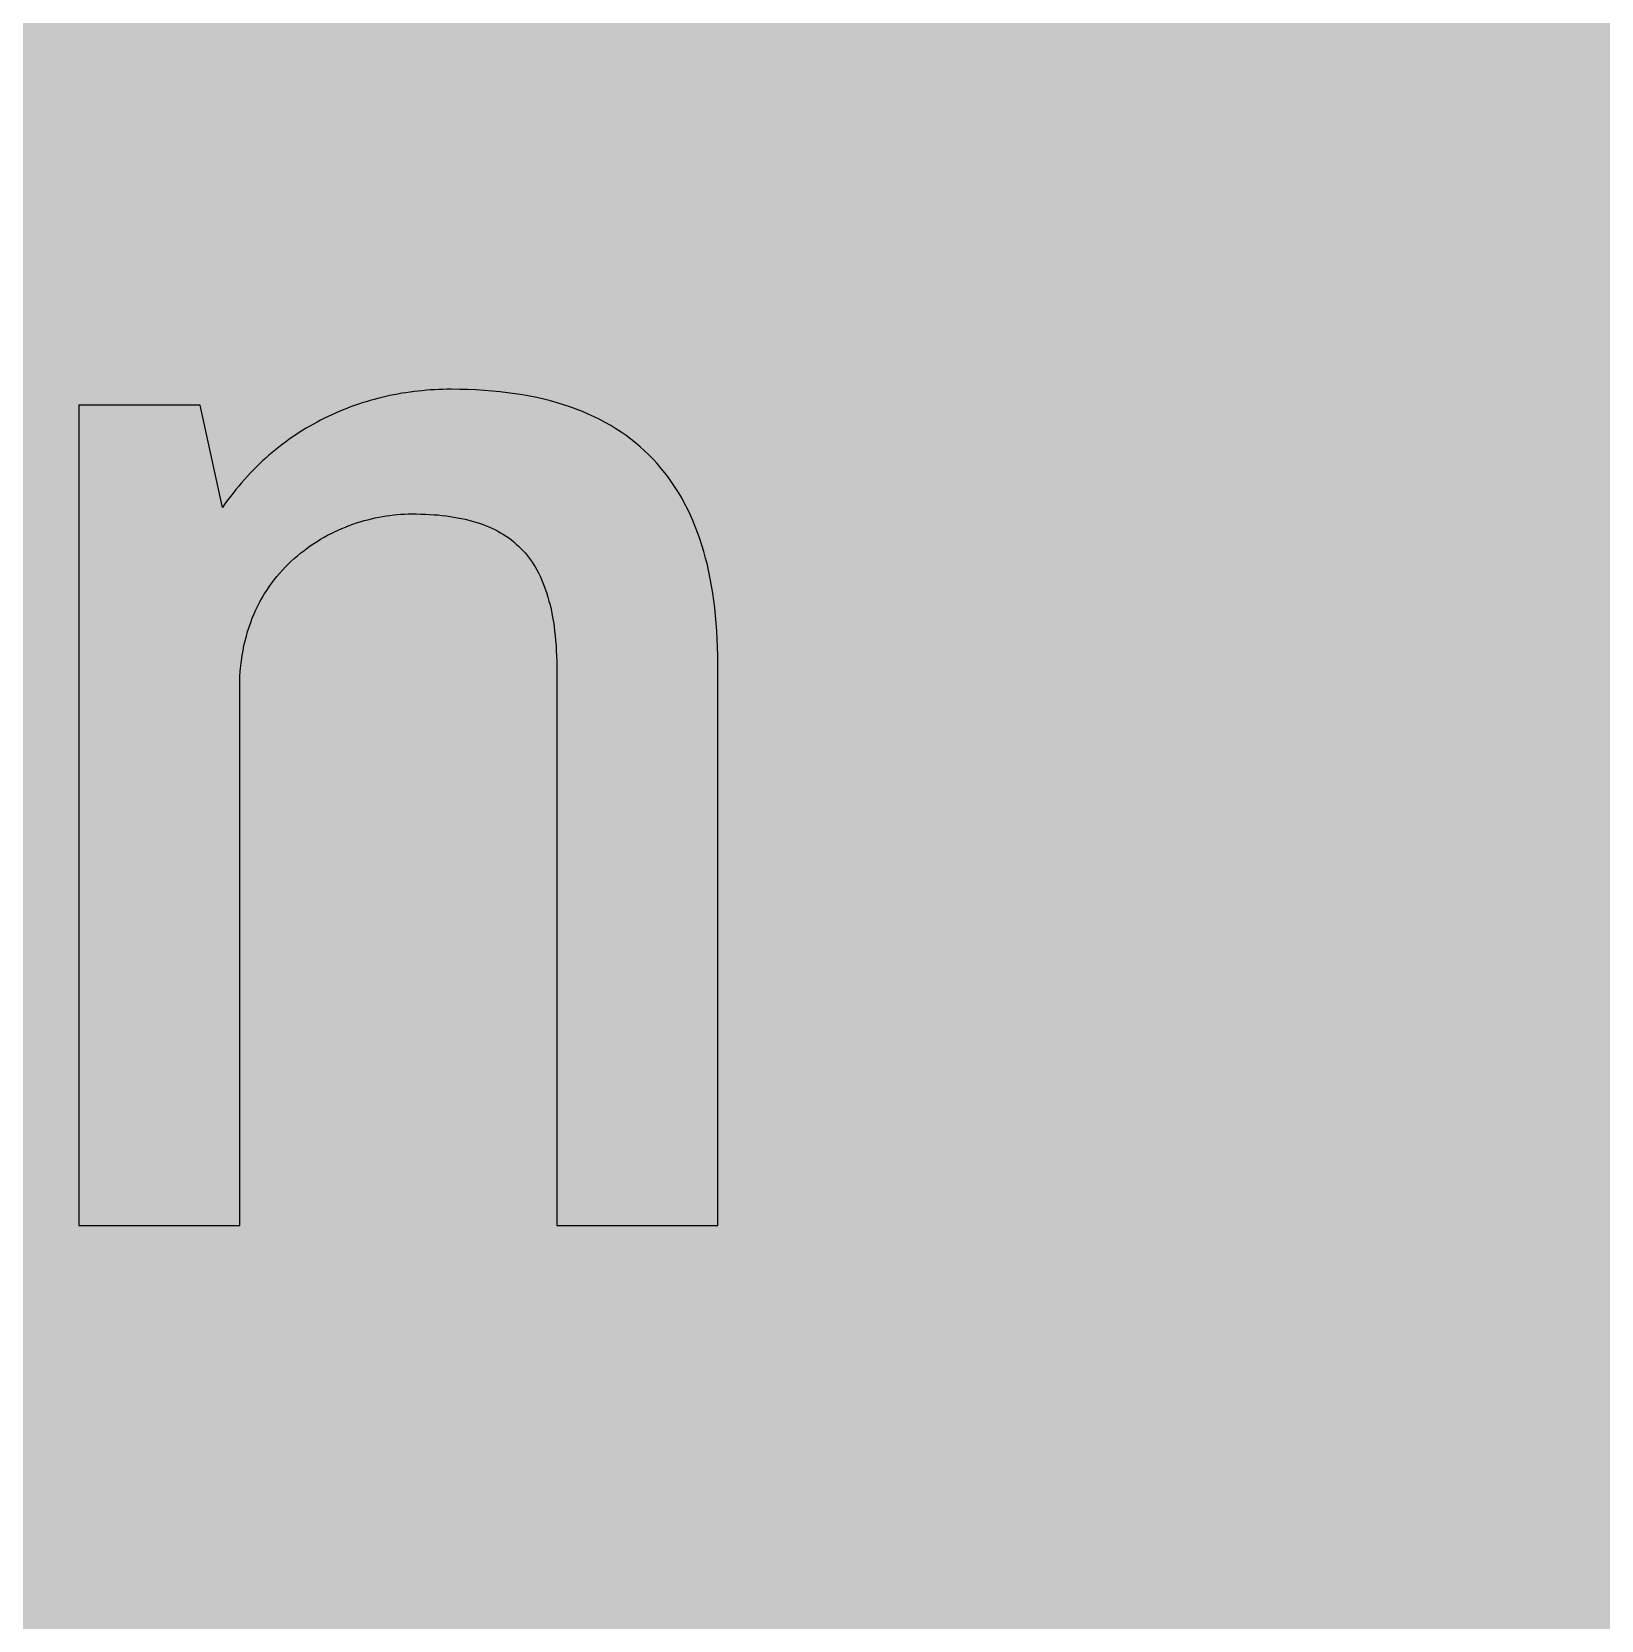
# Model space of a CAD drawing. Header units: millimetres. Extents: x 0 to 212, y 0 to 116.
# Drawn here: x 152.12 to 187.22, y 58.26 to 93.77 of the extents above; entities that cross this region are included whole.
import ezdxf

# ---------------------------------------------------------------- set-up
doc = ezdxf.new("R2010")
doc.units = ezdxf.units.MM

msp = doc.modelspace()

# ---------------------------------------------------------------- hatches: boundary and pattern name
for color, points in [(254, [(14.1633, 0.0536), (13.9878, 0.0533), (13.8125, 0.0559), (13.6373, 0.061), (13.462, 0.0686), (13.2893, 0.0787), (13.114, 0.0914), (12.9413, 0.1041), (12.7686, 0.1219), (12.5959, 0.1397), (12.4231, 0.16), (12.2504, 0.1829), (12.0777, 0.2057), (11.9075, 0.2337), (11.7373, 0.2616), (11.5672, 0.2921), (11.397, 0.3251), (11.2268, 0.3607), (11.0592, 0.3988), (10.8915, 0.4369), (10.7239, 0.4775), (10.5562, 0.5207), (10.3886, 0.5664), (10.2235, 0.6121), (10.0584, 0.6629), (9.8933, 0.7137), (9.7307, 0.7671), (9.5682, 0.8204), (9.4056, 0.8788), (9.2431, 0.9373), (9.083, 0.9982), (8.923, 1.0617), (8.763, 1.1252), (8.6055, 1.1938), (8.4455, 1.2624), (8.2906, 1.331), (8.1331, 1.4046), (7.9781, 1.4783), (7.8232, 1.5545), (7.6708, 1.6332), (7.5184, 1.7145), (7.366, 1.7958), (7.2161, 1.8796), (7.0663, 1.966), (6.919, 2.0523), (6.7716, 2.1438), (6.6243, 2.2352), (6.4795, 2.3266), (6.3348, 2.4232), (6.19, 2.5197), (6.0477, 2.6187), (5.908, 2.7178), (5.7683, 2.8194), (5.6286, 2.9235), (5.4915, 3.0302), (5.3543, 3.1369), (5.2197, 3.2461), (5.0851, 3.3579), (4.953, 3.4722), (4.8209, 3.5865), (4.6914, 3.7033), (4.5644, 3.8202), (4.4348, 3.9395), (4.3104, 4.0615), (4.1859, 4.1859), (4.0615, 4.3104), (3.9395, 4.4348), (3.8202, 4.5618), (3.7033, 4.6914), (3.5865, 4.8209), (3.4722, 4.953), (3.3579, 5.0851), (3.2487, 5.2197), (3.1369, 5.3543), (3.0302, 5.4915), (2.9235, 5.6286), (2.8194, 5.7683), (2.7178, 5.908), (2.6187, 6.0477), (2.5197, 6.19), (2.4232, 6.3348), (2.3266, 6.477), (2.2352, 6.6243), (2.1438, 6.7691), (2.0523, 6.919), (1.966, 7.0663), (1.8796, 7.2161), (1.7958, 7.366), (1.7145, 7.5184), (1.6332, 7.6708), (1.5545, 7.8232), (1.4783, 7.9781), (1.4046, 8.1331), (1.331, 8.2906), (1.2598, 8.4455), (1.1913, 8.603), (1.1252, 8.763), (1.0592, 8.923), (0.9982, 9.083), (0.9373, 9.2431), (0.8763, 9.4056), (0.8204, 9.5682), (0.7645, 9.7307), (0.7112, 9.8933), (0.6604, 10.0584), (0.6121, 10.2235), (0.5639, 10.3911), (0.5207, 10.5562), (0.4775, 10.7239), (0.4343, 10.8915), (0.3962, 11.0592), (0.3607, 11.2268), (0.3251, 11.397), (0.2921, 11.5672), (0.2616, 11.7373), (0.2311, 11.9075), (0.2057, 12.0802), (0.1803, 12.2504), (0.1575, 12.4231), (0.1372, 12.5959), (0.1194, 12.7686), (0.1041, 12.9413), (0.0889, 13.1166), (0.0787, 13.2893), (0.0686, 13.4645), (0.061, 13.6373), (0.0559, 13.8125), (0.0508, 13.9878), (0.0508, 14.163), (0.0522, 102.3592), (0.0508, 102.5322), (0.0559, 102.7074), (0.061, 102.8827), (0.0686, 103.058), (0.0787, 103.2307), (0.0889, 103.4059), (0.1041, 103.5787), (0.1194, 103.7514), (0.1372, 103.9241), (0.1575, 104.0968), (0.1803, 104.2695), (0.2057, 104.4423), (0.2311, 104.6124), (0.2616, 104.7826), (0.2921, 104.9528), (0.3251, 105.123), (0.3607, 105.2932), (0.3962, 105.4608), (0.4343, 105.6284), (0.4775, 105.7961), (0.5207, 105.9637), (0.5639, 106.1314), (0.6121, 106.2965), (0.6604, 106.4616), (0.7112, 106.6267), (0.7645, 106.7892), (0.8204, 106.9518), (0.8763, 107.1143), (0.9373, 107.2769), (0.9982, 107.4369), (1.0592, 107.5969), (1.1252, 107.757), (1.1913, 107.9144), (1.2598, 108.0745), (1.331, 108.2294), (1.4046, 108.3869), (1.4783, 108.5418), (1.5545, 108.6968), (1.6332, 108.8492), (1.7145, 109.0016), (1.7958, 109.154), (1.8796, 109.3038), (1.966, 109.4537), (2.0523, 109.601), (2.1438, 109.7483), (2.2352, 109.8956), (2.3266, 110.0404), (2.4232, 110.1852), (2.5197, 110.33), (2.6187, 110.4722), (2.7178, 110.6119), (2.8194, 110.7516), (2.9235, 110.8913), (3.0302, 111.0285), (3.1369, 111.1656), (3.2487, 111.3003), (3.3579, 111.4349), (3.4722, 111.567), (3.5865, 111.699), (3.7033, 111.8286), (3.8202, 111.9556), (3.9395, 112.0851), (4.0615, 112.2096), (4.1859, 112.334), (4.3104, 112.4585), (4.4348, 112.5804), (4.5644, 112.6998), (4.6914, 112.8166), (4.8209, 112.9335), (4.953, 113.0478), (5.0851, 113.1621), (5.2197, 113.2713), (5.3543, 113.3831), (5.4915, 113.4897), (5.6286, 113.5964), (5.7683, 113.7006), (5.908, 113.8022), (6.0477, 113.9012), (6.19, 114.0003), (6.3348, 114.0968), (6.4795, 114.1933), (6.6243, 114.2848), (6.7716, 114.3762), (6.919, 114.4676), (7.0663, 114.554), (7.2161, 114.6404), (7.366, 114.7242), (7.5184, 114.8055), (7.6708, 114.8867), (7.8232, 114.9655), (7.9781, 115.0417), (8.1331, 115.1153), (8.2906, 115.189), (8.4455, 115.2601), (8.6055, 115.3287), (8.763, 115.3947), (8.923, 115.4608), (9.083, 115.5217), (9.2431, 115.5827), (9.4056, 115.6437), (9.5682, 115.6995), (9.7307, 115.7554), (9.8933, 115.8088), (10.0584, 115.8596), (10.2235, 115.9078), (10.3886, 115.9561), (10.5562, 115.9993), (10.7239, 116.0424), (10.8915, 116.0856), (11.0592, 116.1237), (11.2268, 116.1593), (11.397, 116.1948), (11.5672, 116.2279), (11.7373, 116.2583), (11.9075, 116.2888), (12.0777, 116.3142), (12.2504, 116.3396), (12.4231, 116.3625), (12.5959, 116.3828), (12.7686, 116.4006), (12.9413, 116.4158), (13.114, 116.4311), (13.2893, 116.4412), (13.462, 116.4514), (13.6373, 116.459), (13.8125, 116.4641), (13.9878, 116.4692), (14.163, 116.4692), (197.6078, 116.4703), (197.7822, 116.4692), (197.9574, 116.4641), (198.1327, 116.459), (198.3054, 116.4514), (198.4807, 116.4412), (198.6534, 116.4311), (198.8287, 116.4158), (199.0014, 116.4006), (199.1741, 116.3828), (199.3468, 116.3625), (199.5195, 116.3396), (199.6897, 116.3142), (199.8624, 116.2888), (200.0326, 116.2583), (200.2028, 116.2279), (200.373, 116.1948), (200.5432, 116.1593), (200.7108, 116.1237), (200.8784, 116.0856), (201.0461, 116.0424), (201.2137, 115.9993), (201.3788, 115.9561), (201.5465, 115.9078), (201.7116, 115.8596), (201.8767, 115.8088), (202.0392, 115.7554), (202.2018, 115.6995), (202.3643, 115.6437), (202.5269, 115.5827), (202.6869, 115.5217), (202.8469, 115.4608), (203.007, 115.3947), (203.167, 115.3287), (203.3245, 115.2601), (203.4794, 115.189), (203.6369, 115.1153), (203.7918, 115.0417), (203.9468, 114.9655), (204.0992, 114.8867), (204.2516, 114.8055), (204.404, 114.7242), (204.5538, 114.6404), (204.7037, 114.554), (204.8535, 114.4676), (205.0009, 114.3762), (205.1456, 114.2848), (205.293, 114.1933), (205.4352, 114.0968), (205.58, 114.0003), (205.7222, 113.9012), (205.8619, 113.8022), (206.0016, 113.7006), (206.1413, 113.5964), (206.2785, 113.4897), (206.4156, 113.3831), (206.5503, 113.2713), (206.6849, 113.1621), (206.817, 113.0478), (206.949, 112.9335), (207.0786, 112.8166), (207.2081, 112.6998), (207.3351, 112.5804), (207.4596, 112.4585), (207.584, 112.334), (207.7085, 112.2096), (207.8304, 112.0851), (207.9498, 111.9556), (208.0666, 111.8286), (208.1835, 111.699), (208.2978, 111.567), (208.4121, 111.4349), (208.5238, 111.3003), (208.6331, 111.1656), (208.7397, 111.0285), (208.8464, 110.8913), (208.9506, 110.7516), (209.0522, 110.6119), (209.1512, 110.4722), (209.2503, 110.33), (209.3468, 110.1852), (209.4433, 110.0404), (209.5348, 109.8956), (209.6262, 109.7483), (209.7176, 109.601), (209.804, 109.4537), (209.8904, 109.3038), (209.9742, 109.154), (210.0555, 109.0016), (210.1367, 108.8492), (210.2155, 108.6968), (210.2917, 108.5418), (210.3653, 108.3869), (210.439, 108.2294), (210.5076, 108.0745), (210.5762, 107.9144), (210.6447, 107.757), (210.7082, 107.5969), (210.7717, 107.4369), (210.8327, 107.2769), (210.8911, 107.1143), (210.9495, 106.9518), (211.0029, 106.7892), (211.0562, 106.6267), (211.107, 106.4616), (211.1578, 106.2965), (211.2035, 106.1314), (211.2493, 105.9637), (211.2924, 105.7961), (211.3331, 105.6284), (211.3712, 105.4608), (211.4093, 105.2932), (211.4448, 105.123), (211.4779, 104.9528), (211.5083, 104.7826), (211.5363, 104.6124), (211.5642, 104.4423), (211.5871, 104.2695), (211.6099, 104.0968), (211.6303, 103.9241), (211.648, 103.7514), (211.6658, 103.5787), (211.6785, 103.4059), (211.6912, 103.2307), (211.7014, 103.058), (211.709, 102.8827), (211.7141, 102.7074), (211.7166, 102.5322), (211.7166, 102.3569), (211.7189, 14.1647), (211.7166, 13.9878), (211.7141, 13.8125), (211.709, 13.6373), (211.7014, 13.4645), (211.6912, 13.2893), (211.6785, 13.1166), (211.6658, 12.9413), (211.648, 12.7686), (211.6303, 12.5959), (211.6099, 12.4231), (211.5871, 12.2504), (211.5642, 12.0802), (211.5363, 11.9075), (211.5083, 11.7373), (211.4779, 11.5672), (211.4448, 11.397), (211.4093, 11.2268), (211.3712, 11.0592), (211.3331, 10.8915), (211.2924, 10.7239), (211.2493, 10.5562), (211.2035, 10.3911), (211.1578, 10.2235), (211.107, 10.0584), (211.0562, 9.8933), (211.0029, 9.7307), (210.9495, 9.5682), (210.8911, 9.4056), (210.8327, 9.2431), (210.7717, 9.083), (210.7082, 8.923), (210.6447, 8.763), (210.5762, 8.603), (210.5076, 8.4455), (210.439, 8.2906), (210.3653, 8.1331), (210.2917, 7.9781), (210.2155, 7.8232), (210.1367, 7.6708), (210.0555, 7.5184), (209.9742, 7.366), (209.8904, 7.2161), (209.804, 7.0663), (209.7176, 6.919), (209.6262, 6.7691), (209.5348, 6.6243), (209.4433, 6.477), (209.3468, 6.3348), (209.2503, 6.19), (209.1512, 6.0477), (209.0522, 5.908), (208.9506, 5.7683), (208.8464, 5.6286), (208.7397, 5.4915), (208.6331, 5.3543), (208.5238, 5.2197), (208.4121, 5.0851), (208.2978, 4.953), (208.1835, 4.8209), (208.0666, 4.6914), (207.9498, 4.5618), (207.8304, 4.4348), (207.7085, 4.3104), (207.584, 4.1859), (207.4596, 4.0615), (207.3351, 3.9395), (207.2081, 3.8202), (207.0786, 3.7033), (206.949, 3.5865), (206.817, 3.4722), (206.6849, 3.3579), (206.5503, 3.2461), (206.4156, 3.1369), (206.2785, 3.0302), (206.1413, 2.9235), (206.0016, 2.8194), (205.8619, 2.7178), (205.7222, 2.6187), (205.58, 2.5197), (205.4352, 2.4232), (205.293, 2.3266), (205.1456, 2.2352), (205.0009, 2.1438), (204.8535, 2.0523), (204.7037, 1.966), (204.5538, 1.8796), (204.404, 1.7958), (204.2516, 1.7145), (204.0992, 1.6332), (203.9468, 1.5545), (203.7918, 1.4783), (203.6369, 1.4046), (203.4794, 1.331), (203.3245, 1.2624), (203.167, 1.1938), (203.007, 1.1252), (202.8469, 1.0617), (202.6869, 0.9982), (202.5269, 0.9373), (202.3643, 0.8788), (202.2018, 0.8204), (202.0392, 0.7671), (201.8767, 0.7137), (201.7116, 0.6629), (201.5465, 0.6121), (201.3788, 0.5664), (201.2137, 0.5207), (201.0461, 0.4775), (200.8784, 0.4369), (200.7108, 0.3988), (200.5432, 0.3607), (200.373, 0.3251), (200.2028, 0.2921), (200.0326, 0.2616), (199.8624, 0.2337), (199.6897, 0.2057), (199.5195, 0.1829), (199.3468, 0.16), (199.1741, 0.1397), (199.0014, 0.1219), (198.8287, 0.1041), (198.6534, 0.0914), (198.4807, 0.0787), (198.3054, 0.0686), (198.1327, 0.061), (197.9574, 0.0559), (197.7822, 0.0533), (197.6069, 0.0533)]), (59, [(167.4633, 67.0814), (167.4633, 79.6392), (167.4597, 79.8246), (167.4571, 80.01), (167.4495, 80.1903), (167.4393, 80.3707), (167.4266, 80.5459), (167.4114, 80.7187), (167.3936, 80.8888), (167.3733, 81.0565), (167.3504, 81.2216), (167.3225, 81.3841), (167.2946, 81.5416), (167.2615, 81.6991), (167.2285, 81.8515), (167.1904, 82.0014), (167.1498, 82.1487), (167.1066, 82.2935), (167.0583, 82.4357), (167.0101, 82.5754), (166.9593, 82.71), (166.9034, 82.8446), (166.845, 82.9742), (166.784, 83.1012), (166.7205, 83.2256), (166.6545, 83.3476), (166.5859, 83.4669), (166.5122, 83.5812), (166.436, 83.6955), (166.3598, 83.8048), (166.2786, 83.9114), (166.1922, 84.0156), (166.1058, 84.1172), (166.0144, 84.2162), (165.923, 84.3102), (165.8264, 84.4042), (165.7274, 84.4931), (165.6232, 84.5795), (165.5191, 84.6633), (165.4099, 84.742), (165.2981, 84.8208), (165.1838, 84.8944), (165.067, 84.9655), (164.9476, 85.0341), (164.8231, 85.1002), (164.6961, 85.1637), (164.5666, 85.2221), (164.4345, 85.278), (164.2974, 85.3313), (164.1577, 85.3821), (164.0154, 85.4304), (163.8706, 85.4735), (163.7208, 85.5167), (163.5709, 85.5548), (163.416, 85.5904), (163.256, 85.6209), (163.0959, 85.6513), (162.9308, 85.6767), (162.7632, 85.6996), (162.593, 85.7199), (162.4203, 85.7377), (162.2425, 85.7504), (162.0622, 85.7631), (161.8767, 85.7707), (161.6913, 85.7733), (161.5008, 85.7758), (161.4094, 85.7758), (161.3154, 85.7733), (161.224, 85.7707), (161.13, 85.7656), (161.0385, 85.7606), (160.9471, 85.7529), (160.8557, 85.7453), (160.7642, 85.7352), (160.6728, 85.725), (160.5813, 85.7123), (160.4899, 85.6996), (160.401, 85.6869), (160.3096, 85.6691), (160.2207, 85.6539), (160.1318, 85.6361), (160.0403, 85.6158), (159.9514, 85.5955), (159.8625, 85.5726), (159.7762, 85.5497), (159.6873, 85.5243), (159.6009, 85.4989), (159.512, 85.471), (159.4256, 85.4431), (159.3393, 85.4126), (159.2529, 85.3821), (159.1691, 85.3491), (159.0827, 85.3161), (158.9989, 85.2805), (158.9151, 85.2449), (158.8313, 85.2068), (158.7475, 85.1687), (158.6662, 85.1281), (158.5824, 85.0875), (158.5011, 85.0443), (158.4198, 84.9986), (158.3411, 84.9528), (158.2598, 84.9071), (158.181, 84.8589), (158.1023, 84.8081), (158.0261, 84.7573), (157.9474, 84.7065), (157.8712, 84.6531), (157.795, 84.5972), (157.7213, 84.5414), (157.6476, 84.4829), (157.574, 84.4245), (157.5003, 84.3661), (157.4267, 84.3026), (157.3555, 84.2391), (157.2844, 84.1756), (157.2158, 84.1096), (157.1473, 84.0435), (157.0787, 83.9749), (157.0101, 83.9038), (156.9441, 83.8327), (156.878, 83.7616), (156.8145, 83.6879), (156.751, 83.6117), (156.6875, 83.5355), (156.624, 83.4568), (156.5631, 83.378), (156.5021, 83.2968), (156.4437, 83.2155), (156.3853, 83.1317), (155.8918, 85.4244), (153.1758, 85.4244), (153.1758, 67.0814), (156.7737, 67.0814), (156.7737, 79.1101), (156.7739, 79.2328), (156.779, 79.3547), (156.7866, 79.4766), (156.7967, 79.5934), (156.8094, 79.7103), (156.8272, 79.8246), (156.8475, 79.9363), (156.8679, 80.0456), (156.8933, 80.1522), (156.9212, 80.2589), (156.9491, 80.3605), (156.9822, 80.4621), (157.0177, 80.5612), (157.0533, 80.6577), (157.0939, 80.7542), (157.1346, 80.8457), (157.1803, 80.9371), (157.226, 81.026), (157.2743, 81.1124), (157.3225, 81.1962), (157.3759, 81.28), (157.4292, 81.3613), (157.4851, 81.4375), (157.5435, 81.5162), (157.6019, 81.5899), (157.6629, 81.661), (157.7264, 81.7321), (157.7899, 81.8007), (157.8559, 81.8667), (157.922, 81.9328), (157.9905, 81.9937), (158.0617, 82.0547), (158.1302, 82.1131), (158.2039, 82.169), (158.2776, 82.2249), (158.3512, 82.2782), (158.4274, 82.329), (158.5036, 82.3773), (158.5798, 82.423), (158.6586, 82.4687), (158.7373, 82.5119), (158.816, 82.5525), (158.8948, 82.5932), (158.9761, 82.6287), (159.0573, 82.6643), (159.1386, 82.6973), (159.2199, 82.7303), (159.3037, 82.7608), (159.385, 82.7888), (159.4688, 82.8142), (159.5526, 82.8396), (159.6339, 82.8599), (159.7177, 82.8827), (159.8016, 82.9005), (159.8854, 82.9183), (159.9667, 82.9335), (160.0505, 82.9462), (160.1318, 82.9564), (160.2156, 82.9666), (160.2969, 82.9742), (160.3781, 82.9818), (160.4594, 82.9869), (160.5382, 82.9894), (160.6194, 82.9894), (160.721, 82.9894), (160.8201, 82.9869), (160.9192, 82.9843), (161.0157, 82.9793), (161.1097, 82.9716), (161.2036, 82.9666), (161.2951, 82.9564), (161.3865, 82.9462), (161.4754, 82.9335), (161.5618, 82.9208), (161.6456, 82.9056), (161.7294, 82.8904), (161.8132, 82.8726), (161.892, 82.8523), (161.9707, 82.8319), (162.0495, 82.8091), (162.1231, 82.7862), (162.1968, 82.7608), (162.2704, 82.7329), (162.3416, 82.7049), (162.4101, 82.6745), (162.4762, 82.6414), (162.5422, 82.6059), (162.6057, 82.5703), (162.6692, 82.5322), (162.7302, 82.4941), (162.7886, 82.4535), (162.847, 82.4103), (162.9029, 82.3646), (162.9562, 82.3163), (163.0096, 82.2681), (163.0604, 82.2173), (163.1112, 82.1639), (163.1594, 82.1106), (163.2052, 82.0547), (163.2509, 81.9963), (163.2941, 81.9353), (163.3347, 81.8718), (163.3753, 81.8083), (163.4134, 81.7397), (163.4515, 81.6712), (163.4871, 81.6), (163.5201, 81.5264), (163.5506, 81.4527), (163.5811, 81.374), (163.6116, 81.2952), (163.6395, 81.214), (163.6649, 81.1301), (163.6878, 81.0438), (163.7106, 80.9549), (163.7335, 80.8634), (163.7513, 80.7695), (163.769, 80.6729), (163.7868, 80.5764), (163.8021, 80.4748), (163.8148, 80.3732), (163.8249, 80.2665), (163.8351, 80.1599), (163.8452, 80.0506), (163.8503, 79.9363), (163.8579, 79.822), (163.8605, 79.7052), (163.863, 79.5833), (163.863, 79.4614), (163.8653, 67.0814)])]:
    msp.add_hatch(color=color).paths.add_polyline_path(points)
h = msp.add_hatch(color=59)
edge = h.paths.add_edge_path()
edge.add_line((180.4458, 69.621), (180.3146, 69.6214))
edge.add_line((180.3146, 69.6214), (180.1851, 69.6214))
edge.add_line((180.1851, 69.6214), (180.0581, 69.6239))
edge.add_line((180.0581, 69.6239), (179.9336, 69.629))
edge.add_line((179.9336, 69.629), (179.8091, 69.6341))
edge.add_line((179.8091, 69.6341), (179.6872, 69.6417))
edge.add_line((179.6872, 69.6417), (179.5653, 69.6493))
edge.add_line((179.5653, 69.6493), (179.4459, 69.662))
edge.add_line((179.4459, 69.662), (179.3265, 69.6722))
edge.add_line((179.3265, 69.6722), (179.2097, 69.6874))
edge.add_line((179.2097, 69.6874), (179.0954, 69.7027))
edge.add_line((179.0954, 69.7027), (178.9811, 69.7205))
edge.add_line((178.9811, 69.7205), (178.8693, 69.7382))
edge.add_line((178.8693, 69.7382), (178.7601, 69.7611))
edge.add_line((178.7601, 69.7611), (178.6509, 69.784))
edge.add_line((178.6509, 69.784), (178.5442, 69.8094))
edge.add_line((178.5442, 69.8094), (178.4375, 69.8373))
edge.add_line((178.4375, 69.8373), (178.3359, 69.8678))
edge.add_line((178.3359, 69.8678), (178.2318, 69.9008))
edge.add_line((178.2318, 69.9008), (178.1327, 69.9364))
edge.add_line((178.1327, 69.9364), (178.0337, 69.9745))
edge.add_line((178.0337, 69.9745), (177.9372, 70.0151))
edge.add_line((177.9372, 70.0151), (177.8406, 70.0583))
edge.add_line((177.8406, 70.0583), (177.7492, 70.104))
edge.add_line((177.7492, 70.104), (177.6578, 70.1523))
edge.add_line((177.6578, 70.1523), (177.5663, 70.2031))
edge.add_line((177.5663, 70.2031), (177.48, 70.2589))
edge.add_line((177.48, 70.2589), (177.3936, 70.3174))
edge.add_line((177.3936, 70.3174), (177.3072, 70.3783))
edge.add_line((177.3072, 70.3783), (177.226, 70.4418))
edge.add_line((177.226, 70.4418), (177.1447, 70.5104))
edge.add_line((177.1447, 70.5104), (177.0659, 70.5815))
edge.add_line((177.0659, 70.5815), (176.9897, 70.6552))
edge.add_line((176.9897, 70.6552), (176.9161, 70.7339))
edge.add_line((176.9161, 70.7339), (176.8424, 70.8152))
edge.add_line((176.8424, 70.8152), (176.7713, 70.899))
edge.add_line((176.7713, 70.899), (176.7027, 70.9905))
edge.add_line((176.7027, 70.9905), (176.6341, 71.0819))
edge.add_line((176.6341, 71.0819), (176.5706, 71.1784))
edge.add_line((176.5706, 71.1784), (176.5071, 71.28))
edge.add_line((176.5071, 71.28), (176.4462, 71.3842))
edge.add_line((176.4462, 71.3842), (176.3878, 71.4934))
edge.add_line((176.3878, 71.4934), (176.3319, 71.6077))
edge.add_line((176.3319, 71.6077), (176.276, 71.7245))
edge.add_line((176.276, 71.7245), (176.2227, 71.8464))
edge.add_line((176.2227, 71.8464), (176.1719, 71.9734))
edge.add_line((176.1719, 71.9734), (176.1236, 72.103))
edge.add_line((176.1236, 72.103), (176.0779, 72.2376))
edge.add_line((176.0779, 72.2376), (176.0347, 72.3798))
edge.add_line((176.0347, 72.3798), (175.9915, 72.5246))
edge.add_line((175.9915, 72.5246), (175.9534, 72.6719))
edge.add_line((175.9534, 72.6719), (175.9153, 72.8269))
edge.add_line((175.9153, 72.8269), (175.8798, 72.9869))
edge.add_line((175.8798, 72.9869), (175.8467, 73.152))
edge.add_line((175.8467, 73.152), (175.8163, 73.3196))
edge.add_line((175.8163, 73.3196), (175.7883, 73.4949))
edge.add_line((175.7883, 73.4949), (175.7629, 73.6752))
edge.add_line((175.7629, 73.6752), (175.7401, 73.8607))
edge.add_line((175.7401, 73.8607), (175.7172, 74.0512))
edge.add_line((175.7172, 74.0512), (175.6994, 74.2467))
edge.add_line((175.6994, 74.2467), (175.6816, 74.4499))
edge.add_line((175.6816, 74.4499), (175.6664, 74.6557))
edge.add_line((175.6664, 74.6557), (175.6562, 74.869))
edge.add_line((175.6562, 74.869), (175.6461, 75.0875))
edge.add_line((175.6461, 75.0875), (186.6194, 75.0891))
edge.add_line((186.6194, 75.0891), (186.6194, 77.0996))
edge.add_line((186.6194, 77.0996), (186.6163, 77.343))
edge.add_line((186.6163, 77.343), (186.6138, 77.5818))
edge.add_line((186.6138, 77.5818), (186.6062, 77.8205))
edge.add_line((186.6062, 77.8205), (186.5986, 78.0567))
edge.add_line((186.5986, 78.0567), (186.5859, 78.2879))
edge.add_line((186.5859, 78.2879), (186.5732, 78.519))
edge.add_line((186.5732, 78.519), (186.5554, 78.7451))
edge.add_line((186.5554, 78.7451), (186.5351, 78.9711))
edge.add_line((186.5351, 78.9711), (186.5147, 79.1921))
edge.add_line((186.5147, 79.1921), (186.4893, 79.4106))
edge.add_line((186.4893, 79.4106), (186.4614, 79.6265))
edge.add_line((186.4614, 79.6265), (186.4284, 79.8373))
edge.add_line((186.4284, 79.8373), (186.3954, 80.0481))
edge.add_line((186.3954, 80.0481), (186.3573, 80.2538))
edge.add_line((186.3573, 80.2538), (186.3166, 80.457))
edge.add_line((186.3166, 80.457), (186.2734, 80.6577))
edge.add_line((186.2734, 80.6577), (186.2277, 80.8533))
edge.add_line((186.2277, 80.8533), (186.1769, 81.0463))
edge.add_line((186.1769, 81.0463), (186.1236, 81.2368))
edge.add_line((186.1236, 81.2368), (186.0677, 81.4248))
edge.add_line((186.0677, 81.4248), (186.0067, 81.6077))
edge.add_line((186.0067, 81.6077), (185.9432, 81.788))
edge.add_line((185.9432, 81.788), (185.8772, 81.9658))
edge.add_line((185.8772, 81.9658), (185.8061, 82.1385))
edge.add_line((185.8061, 82.1385), (185.7299, 82.3087))
edge.add_line((185.7299, 82.3087), (185.6537, 82.4738))
edge.add_line((185.6537, 82.4738), (185.5724, 82.6364))
edge.add_line((185.5724, 82.6364), (185.486, 82.7964))
edge.add_line((185.486, 82.7964), (185.3971, 82.9513))
edge.add_line((185.3971, 82.9513), (185.3032, 83.1037))
edge.add_line((185.3032, 83.1037), (185.2066, 83.251))
edge.add_line((185.2066, 83.251), (185.105, 83.3958))
edge.add_line((185.105, 83.3958), (185.0009, 83.5355))
edge.add_line((185.0009, 83.5355), (184.8917, 83.6727))
edge.add_line((184.8917, 83.6727), (184.7799, 83.8048))
edge.add_line((184.7799, 83.8048), (184.6605, 83.9318))
edge.add_line((184.6605, 83.9318), (184.5412, 84.0588))
edge.add_line((184.5412, 84.0588), (184.4142, 84.1781))
edge.add_line((184.4142, 84.1781), (184.2846, 84.295))
edge.add_line((184.2846, 84.295), (184.15, 84.4067))
edge.add_line((184.15, 84.4067), (184.0103, 84.516))
edge.add_line((184.0103, 84.516), (183.8681, 84.6201))
edge.add_line((183.8681, 84.6201), (183.7207, 84.7192))
edge.add_line((183.7207, 84.7192), (183.5683, 84.8157))
edge.add_line((183.5683, 84.8157), (183.4109, 84.9071))
edge.add_line((183.4109, 84.9071), (183.2508, 84.9935))
edge.add_line((183.2508, 84.9935), (183.0832, 85.0773))
edge.add_line((183.0832, 85.0773), (182.913, 85.1535))
edge.add_line((182.913, 85.1535), (182.7378, 85.2272))
edge.add_line((182.7378, 85.2272), (182.5574, 85.2983))
edge.add_line((182.5574, 85.2983), (182.372, 85.3618))
edge.add_line((182.372, 85.3618), (182.1815, 85.4227))
edge.add_line((182.1815, 85.4227), (181.9859, 85.4786))
edge.add_line((181.9859, 85.4786), (181.7853, 85.5294))
edge.add_line((181.7853, 85.5294), (181.5795, 85.5751))
edge.add_line((181.5795, 85.5751), (181.3687, 85.6183))
edge.add_line((181.3687, 85.6183), (181.1528, 85.6539))
edge.add_line((181.1528, 85.6539), (180.9318, 85.6869))
edge.add_line((180.9318, 85.6869), (180.7058, 85.7123))
edge.add_line((180.7058, 85.7123), (180.4746, 85.7352))
edge.add_line((180.4746, 85.7352), (180.2359, 85.7529))
edge.add_line((180.2359, 85.7529), (179.9946, 85.7656))
edge.add_line((179.9946, 85.7656), (179.7456, 85.7733))
edge.add_line((179.7456, 85.7733), (179.4916, 85.7758))
edge.add_line((179.4916, 85.7758), (179.2605, 85.7733))
edge.add_line((179.2605, 85.7733), (179.0344, 85.7656))
edge.add_line((179.0344, 85.7656), (178.8084, 85.7529))
edge.add_line((178.8084, 85.7529), (178.5899, 85.7377))
edge.add_line((178.5899, 85.7377), (178.3715, 85.7148))
edge.add_line((178.3715, 85.7148), (178.1581, 85.6869))
edge.add_line((178.1581, 85.6869), (177.9499, 85.6564))
edge.add_line((177.9499, 85.6564), (177.7441, 85.6183))
edge.add_line((177.7441, 85.6183), (177.5409, 85.5777))
edge.add_line((177.5409, 85.5777), (177.3428, 85.532))
edge.add_line((177.3428, 85.532), (177.1498, 85.4812))
edge.add_line((177.1498, 85.4812), (176.9593, 85.4227))
edge.add_line((176.9593, 85.4227), (176.7713, 85.3618))
edge.add_line((176.7713, 85.3618), (176.5859, 85.2957))
edge.add_line((176.5859, 85.2957), (176.4081, 85.2272))
edge.add_line((176.4081, 85.2272), (176.2303, 85.151))
edge.add_line((176.2303, 85.151), (176.0576, 85.0697))
edge.add_line((176.0576, 85.0697), (175.8874, 84.9859))
edge.add_line((175.8874, 84.9859), (175.7223, 84.8944))
edge.add_line((175.7223, 84.8944), (175.5623, 84.8004))
edge.add_line((175.5623, 84.8004), (175.4022, 84.6988))
edge.add_line((175.4022, 84.6988), (175.2498, 84.5947))
edge.add_line((175.2498, 84.5947), (175.0974, 84.4855))
edge.add_line((175.0974, 84.4855), (174.9501, 84.3712))
edge.add_line((174.9501, 84.3712), (174.8079, 84.2518))
edge.add_line((174.8079, 84.2518), (174.6682, 84.1299))
edge.add_line((174.6682, 84.1299), (174.531, 84.0003))
edge.add_line((174.531, 84.0003), (174.3989, 83.8657))
edge.add_line((174.3989, 83.8657), (174.2694, 83.7286))
edge.add_line((174.2694, 83.7286), (174.1449, 83.5863))
edge.add_line((174.1449, 83.5863), (174.023, 83.439))
edge.add_line((174.023, 83.439), (173.9036, 83.2841))
edge.add_line((173.9036, 83.2841), (173.7893, 83.1266))
edge.add_line((173.7893, 83.1266), (173.6801, 82.9666))
edge.add_line((173.6801, 82.9666), (173.5734, 82.7989))
edge.add_line((173.5734, 82.7989), (173.4693, 82.6262))
edge.add_line((173.4693, 82.6262), (173.3702, 82.4509))
edge.add_line((173.3702, 82.4509), (173.2737, 82.2681))
edge.add_line((173.2737, 82.2681), (173.1797, 82.0826))
edge.add_line((173.1797, 82.0826), (173.0908, 81.8921))
edge.add_line((173.0908, 81.8921), (173.007, 81.6966))
edge.add_line((173.007, 81.6966), (172.9257, 81.4959))
edge.add_line((172.9257, 81.4959), (172.847, 81.2927))
edge.add_line((172.847, 81.2927), (172.7733, 81.0819))
edge.add_line((172.7733, 81.0819), (172.7022, 80.8685))
edge.add_line((172.7022, 80.8685), (172.6362, 80.6475))
edge.add_line((172.6362, 80.6475), (172.5727, 80.424))
edge.add_line((172.5727, 80.424), (172.5117, 80.1954))
edge.add_line((172.5117, 80.1954), (172.4558, 79.9617))
edge.add_line((172.4558, 79.9617), (172.4025, 79.7255))
edge.add_line((172.4025, 79.7255), (172.3542, 79.4817))
edge.add_line((172.3542, 79.4817), (172.3085, 79.2353))
edge.add_line((172.3085, 79.2353), (172.2679, 78.9813))
edge.add_line((172.2679, 78.9813), (172.2298, 78.7248))
edge.add_line((172.2298, 78.7248), (172.1942, 78.4631))
edge.add_line((172.1942, 78.4631), (172.1637, 78.199))
edge.add_line((172.1637, 78.199), (172.1358, 77.9272))
edge.add_line((172.1358, 77.9272), (172.1129, 77.6503))
edge.add_line((172.1129, 77.6503), (172.0926, 77.3709))
edge.add_line((172.0926, 77.3709), (172.0774, 77.0865))
edge.add_line((172.0774, 77.0865), (172.0647, 76.7969))
edge.add_line((172.0647, 76.7969), (172.0545, 76.5023))
edge.add_line((172.0545, 76.5023), (172.0494, 76.2025))
edge.add_line((172.0494, 76.2025), (172.0469, 75.9003))
edge.add_line((172.0469, 75.9003), (172.052, 75.5574))
edge.add_line((172.052, 75.5574), (172.0596, 75.2221))
edge.add_line((172.0596, 75.2221), (172.0748, 74.8944))
edge.add_line((172.0748, 74.8944), (172.0926, 74.5769))
edge.add_line((172.0926, 74.5769), (172.118, 74.2645))
edge.add_line((172.118, 74.2645), (172.1485, 73.9623))
edge.add_line((172.1485, 73.9623), (172.1841, 73.6651))
edge.add_line((172.1841, 73.6651), (172.2272, 73.3781))
edge.add_line((172.2272, 73.3781), (172.273, 73.0987))
edge.add_line((172.273, 73.0987), (172.3238, 72.8243))
edge.add_line((172.3238, 72.8243), (172.3796, 72.5602))
edge.add_line((172.3796, 72.5602), (172.4406, 72.3011))
edge.add_line((172.4406, 72.3011), (172.5066, 72.0522))
edge.add_line((172.5066, 72.0522), (172.5752, 71.8083))
edge.add_line((172.5752, 71.8083), (172.6514, 71.5696))
edge.add_line((172.6514, 71.5696), (172.7302, 71.341))
edge.add_line((172.7302, 71.341), (172.814, 71.1175))
edge.add_line((172.814, 71.1175), (172.9029, 70.9016))
edge.add_line((172.9029, 70.9016), (172.9943, 70.6933))
edge.add_line((172.9943, 70.6933), (173.0908, 70.4901))
edge.add_line((173.0908, 70.4901), (173.1924, 70.292))
edge.add_line((173.1924, 70.292), (173.2966, 70.104))
edge.add_line((173.2966, 70.104), (173.4058, 69.9186))
edge.add_line((173.4058, 69.9186), (173.5176, 69.7408))
edge.add_line((173.5176, 69.7408), (173.6344, 69.5706))
edge.add_line((173.6344, 69.5706), (173.7538, 69.4055))
edge.add_line((173.7538, 69.4055), (173.8757, 69.2455))
edge.add_line((173.8757, 69.2455), (174.0027, 69.0931))
edge.add_line((174.0027, 69.0931), (174.1348, 68.9458))
edge.add_line((174.1348, 68.9458), (174.2669, 68.8035))
edge.add_line((174.2669, 68.8035), (174.404, 68.6664))
edge.add_line((174.404, 68.6664), (174.5437, 68.5343))
edge.add_line((174.5437, 68.5343), (174.686, 68.4098))
edge.add_line((174.686, 68.4098), (174.8333, 68.2904))
edge.add_line((174.8333, 68.2904), (174.9806, 68.1761))
edge.add_line((174.9806, 68.1761), (175.133, 68.0644))
edge.add_line((175.133, 68.0644), (175.2879, 67.9602))
edge.add_line((175.2879, 67.9602), (175.4429, 67.8612))
edge.add_line((175.4429, 67.8612), (175.6029, 67.7672))
edge.add_line((175.6029, 67.7672), (175.7655, 67.6758))
edge.add_line((175.7655, 67.6758), (175.9306, 67.5919))
edge.add_line((175.9306, 67.5919), (176.0957, 67.5107))
edge.add_line((176.0957, 67.5107), (176.2658, 67.4345))
edge.add_line((176.2658, 67.4345), (176.436, 67.3633))
edge.add_line((176.436, 67.3633), (176.6087, 67.2948))
edge.add_line((176.6087, 67.2948), (176.784, 67.2313))
edge.add_line((176.784, 67.2313), (176.9593, 67.1728))
edge.add_line((176.9593, 67.1728), (177.1371, 67.1195))
edge.add_line((177.1371, 67.1195), (177.3174, 67.0687))
edge.add_line((177.3174, 67.0687), (177.5003, 67.0204))
edge.add_line((177.5003, 67.0204), (177.6832, 66.9773))
edge.add_line((177.6832, 66.9773), (177.866, 66.9392))
edge.add_line((177.866, 66.9392), (178.054, 66.9036))
edge.add_line((178.054, 66.9036), (178.2394, 66.8706))
edge.add_line((178.2394, 66.8706), (178.4299, 66.8426))
edge.add_line((178.4299, 66.8426), (178.6179, 66.8172))
edge.add_line((178.6179, 66.8172), (178.8084, 66.7969))
edge.add_line((178.8084, 66.7969), (178.9989, 66.7766))
edge.add_line((178.9989, 66.7766), (179.1919, 66.7614))
edge.add_line((179.1919, 66.7614), (179.385, 66.7487))
edge.add_line((179.385, 66.7487), (179.578, 66.7385))
edge.add_line((179.578, 66.7385), (179.7736, 66.7334))
edge.add_line((179.7736, 66.7334), (179.9666, 66.7283))
edge.add_line((179.9666, 66.7283), (180.1622, 66.7283))
edge.add_line((180.1622, 66.7283), (180.274, 66.7283))
edge.add_line((180.274, 66.7283), (180.3857, 66.7283))
edge.add_line((180.3857, 66.7283), (180.4975, 66.7309))
edge.add_line((180.4975, 66.7309), (180.6092, 66.736))
edge.add_line((180.6092, 66.736), (180.7185, 66.741))
edge.add_line((180.7185, 66.741), (180.8302, 66.7461))
edge.add_line((180.8302, 66.7461), (180.9394, 66.7512))
edge.add_line((180.9394, 66.7512), (181.0487, 66.7588))
edge.add_line((181.0487, 66.7588), (181.1579, 66.7664))
edge.add_line((181.1579, 66.7664), (181.2671, 66.7766))
edge.add_line((181.2671, 66.7766), (181.3738, 66.7868))
edge.add_line((181.3738, 66.7868), (181.4805, 66.7969))
edge.add_line((181.4805, 66.7969), (181.5871, 66.8071))
edge.add_line((181.5871, 66.8071), (181.6938, 66.8198))
edge.add_line((181.6938, 66.8198), (181.8005, 66.8325))
edge.add_line((181.8005, 66.8325), (181.9046, 66.8452))
edge.add_line((181.9046, 66.8452), (182.0088, 66.8604))
edge.add_line((182.0088, 66.8604), (182.1129, 66.8757))
edge.add_line((182.1129, 66.8757), (182.2171, 66.8909))
edge.add_line((182.2171, 66.8909), (182.3187, 66.9087))
edge.add_line((182.3187, 66.9087), (182.4228, 66.9265))
edge.add_line((182.4228, 66.9265), (182.5219, 66.9442))
edge.add_line((182.5219, 66.9442), (182.6235, 66.962))
edge.add_line((182.6235, 66.962), (182.7225, 66.9798))
edge.add_line((182.7225, 66.9798), (182.8216, 67.0001))
edge.add_line((182.8216, 67.0001), (182.9206, 67.0204))
edge.add_line((182.9206, 67.0204), (183.0197, 67.0408))
edge.add_line((183.0197, 67.0408), (183.1162, 67.0611))
edge.add_line((183.1162, 67.0611), (183.2127, 67.0839))
edge.add_line((183.2127, 67.0839), (183.3067, 67.1043))
edge.add_line((183.3067, 67.1043), (183.4032, 67.1271))
edge.add_line((183.4032, 67.1271), (183.4972, 67.15))
edge.add_line((183.4972, 67.15), (183.5887, 67.1728))
edge.add_line((183.5887, 67.1728), (183.6826, 67.1982))
edge.add_line((183.6826, 67.1982), (183.7715, 67.2211))
edge.add_line((183.7715, 67.2211), (183.863, 67.2465))
edge.add_line((183.863, 67.2465), (183.9519, 67.2719))
edge.add_line((183.9519, 67.2719), (184.0408, 67.2973))
edge.add_line((184.0408, 67.2973), (184.1297, 67.3227))
edge.add_line((184.1297, 67.3227), (184.216, 67.3481))
edge.add_line((184.216, 67.3481), (184.3024, 67.3735))
edge.add_line((184.3024, 67.3735), (184.3862, 67.3989))
edge.add_line((184.3862, 67.3989), (184.47, 67.4268))
edge.add_line((184.47, 67.4268), (184.5539, 67.4522))
edge.add_line((184.5539, 67.4522), (184.6351, 67.4802))
edge.add_line((184.6351, 67.4802), (184.7164, 67.5056))
edge.add_line((184.7164, 67.5056), (184.7977, 67.5335))
edge.add_line((184.7977, 67.5335), (184.8764, 67.5615))
edge.add_line((184.8764, 67.5615), (184.9526, 67.5869))
edge.add_line((184.9526, 67.5869), (185.0288, 67.6148))
edge.add_line((185.0288, 67.6148), (185.105, 67.6427))
edge.add_line((185.105, 67.6427), (185.1812, 67.6707))
edge.add_line((185.1812, 67.6707), (185.2524, 67.6986))
edge.add_line((185.2524, 67.6986), (185.326, 67.724))
edge.add_line((185.326, 67.724), (185.3971, 67.752))
edge.add_line((185.3971, 67.752), (185.4657, 67.7799))
edge.add_line((185.4657, 67.7799), (185.5343, 67.8078))
edge.add_line((185.5343, 67.8078), (185.6029, 67.8358))
edge.add_line((185.6029, 67.8358), (185.6689, 67.8612))
edge.add_line((185.6689, 67.8612), (185.735, 67.8891))
edge.add_line((185.735, 67.8891), (185.7985, 67.9171))
edge.add_line((185.7985, 67.9171), (185.862, 67.9425))
edge.add_line((185.862, 67.9425), (185.9229, 67.9704))
edge.add_line((185.9229, 67.9704), (185.9839, 67.9958))
edge.add_line((185.9839, 67.9958), (184.8915, 70.6092))
edge.add_line((184.8915, 70.6092), (184.8231, 70.5815))
edge.add_line((184.8231, 70.5815), (184.7571, 70.5561))
edge.add_line((184.7571, 70.5561), (184.691, 70.5282))
edge.add_line((184.691, 70.5282), (184.625, 70.5028))
edge.add_line((184.625, 70.5028), (184.5589, 70.4774))
edge.add_line((184.5589, 70.4774), (184.4904, 70.452))
edge.add_line((184.4904, 70.452), (184.4243, 70.4291))
edge.add_line((184.4243, 70.4291), (184.3583, 70.4037))
edge.add_line((184.3583, 70.4037), (184.2897, 70.3783))
edge.add_line((184.2897, 70.3783), (184.2237, 70.3555))
edge.add_line((184.2237, 70.3555), (184.1551, 70.3301))
edge.add_line((184.1551, 70.3301), (184.089, 70.3072))
edge.add_line((184.089, 70.3072), (184.0205, 70.2843))
edge.add_line((184.0205, 70.2843), (183.9544, 70.2615))
edge.add_line((183.9544, 70.2615), (183.8858, 70.2386))
edge.add_line((183.8858, 70.2386), (183.8173, 70.2158))
edge.add_line((183.8173, 70.2158), (183.7512, 70.1929))
edge.add_line((183.7512, 70.1929), (183.6826, 70.17))
edge.add_line((183.6826, 70.17), (183.6141, 70.1497))
edge.add_line((183.6141, 70.1497), (183.5455, 70.1294))
edge.add_line((183.5455, 70.1294), (183.4769, 70.1065))
edge.add_line((183.4769, 70.1065), (183.4109, 70.0862))
edge.add_line((183.4109, 70.0862), (183.3423, 70.0659))
edge.add_line((183.3423, 70.0659), (183.2737, 70.0481))
edge.add_line((183.2737, 70.0481), (183.2051, 70.0278))
edge.add_line((183.2051, 70.0278), (183.134, 70.0075))
edge.add_line((183.134, 70.0075), (183.0654, 69.9897))
edge.add_line((183.0654, 69.9897), (182.9968, 69.9719))
edge.add_line((182.9968, 69.9719), (182.9283, 69.9541))
edge.add_line((182.9283, 69.9541), (182.8597, 69.9364))
edge.add_line((182.8597, 69.9364), (182.7886, 69.9186))
edge.add_line((182.7886, 69.9186), (182.72, 69.9008))
edge.add_line((182.72, 69.9008), (182.6514, 69.8856))
edge.add_line((182.6514, 69.8856), (182.5803, 69.8703))
edge.add_line((182.5803, 69.8703), (182.5117, 69.8551))
edge.add_line((182.5117, 69.8551), (182.4406, 69.8398))
edge.add_line((182.4406, 69.8398), (182.372, 69.8246))
edge.add_line((182.372, 69.8246), (182.3009, 69.8094))
edge.add_line((182.3009, 69.8094), (182.2323, 69.7967))
edge.add_line((182.2323, 69.7967), (182.1612, 69.784))
edge.add_line((182.1612, 69.784), (182.0901, 69.7713))
edge.add_line((182.0901, 69.7713), (182.0189, 69.7586))
edge.add_line((182.0189, 69.7586), (181.9504, 69.7459))
edge.add_line((181.9504, 69.7459), (181.8792, 69.7357))
edge.add_line((181.8792, 69.7357), (181.8081, 69.723))
edge.add_line((181.8081, 69.723), (181.737, 69.7128))
edge.add_line((181.737, 69.7128), (181.6659, 69.7052))
edge.add_line((181.6659, 69.7052), (181.5948, 69.6951))
edge.add_line((181.5948, 69.6951), (181.5236, 69.6849))
edge.add_line((181.5236, 69.6849), (181.4525, 69.6773))
edge.add_line((181.4525, 69.6773), (181.3814, 69.6697))
edge.add_line((181.3814, 69.6697), (181.3103, 69.662))
edge.add_line((181.3103, 69.662), (181.2392, 69.657))
edge.add_line((181.2392, 69.657), (181.168, 69.6493))
edge.add_line((181.168, 69.6493), (181.0944, 69.6443))
edge.add_line((181.0944, 69.6443), (181.0233, 69.6392))
edge.add_line((181.0233, 69.6392), (180.9521, 69.6341))
edge.add_line((180.9521, 69.6341), (180.8785, 69.6316))
edge.add_line((180.8785, 69.6316), (180.8074, 69.6265))
edge.add_line((180.8074, 69.6265), (180.7337, 69.6239))
edge.add_line((180.7337, 69.6239), (180.6626, 69.6214))
edge.add_line((180.6626, 69.6214), (180.5889, 69.6214))
edge.add_line((180.5889, 69.6214), (180.5178, 69.6189))
edge.add_line((180.5178, 69.6189), (180.4441, 69.6189))
edge = h.paths.add_edge_path(flags=16)
edge.add_line((179.4235, 82.9906), (179.5501, 82.9894))
edge.add_line((179.5501, 82.9894), (179.6745, 82.9843))
edge.add_line((179.6745, 82.9843), (179.799, 82.9793))
edge.add_line((179.799, 82.9793), (179.9184, 82.9716))
edge.add_line((179.9184, 82.9716), (180.0377, 82.9615))
edge.add_line((180.0377, 82.9615), (180.152, 82.9513))
edge.add_line((180.152, 82.9513), (180.2663, 82.9361))
edge.add_line((180.2663, 82.9361), (180.3781, 82.9183))
edge.add_line((180.3781, 82.9183), (180.4848, 82.9005))
edge.add_line((180.4848, 82.9005), (180.5915, 82.8802))
edge.add_line((180.5915, 82.8802), (180.6956, 82.8548))
edge.add_line((180.6956, 82.8548), (180.7972, 82.8294))
edge.add_line((180.7972, 82.8294), (180.8988, 82.8015))
edge.add_line((180.8988, 82.8015), (180.9953, 82.771))
edge.add_line((180.9953, 82.771), (181.0893, 82.7354))
edge.add_line((181.0893, 82.7354), (181.1833, 82.6999))
edge.add_line((181.1833, 82.6999), (181.2747, 82.6618))
edge.add_line((181.2747, 82.6618), (181.3611, 82.6211))
edge.add_line((181.3611, 82.6211), (181.4474, 82.5779))
edge.add_line((181.4474, 82.5779), (181.5338, 82.5322))
edge.add_line((181.5338, 82.5322), (181.6151, 82.4814))
edge.add_line((181.6151, 82.4814), (181.6938, 82.4306))
edge.add_line((181.6938, 82.4306), (181.7726, 82.3773))
edge.add_line((181.7726, 82.3773), (181.8462, 82.3189))
edge.add_line((181.8462, 82.3189), (181.9199, 82.2604))
edge.add_line((181.9199, 82.2604), (181.991, 82.1969))
edge.add_line((181.991, 82.1969), (182.0621, 82.1334))
edge.add_line((182.0621, 82.1334), (182.1282, 82.0649))
edge.add_line((182.1282, 82.0649), (182.1942, 81.9937))
edge.add_line((182.1942, 81.9937), (182.2552, 81.9201))
edge.add_line((182.2552, 81.9201), (182.3161, 81.8439))
edge.add_line((182.3161, 81.8439), (182.3771, 81.7626))
edge.add_line((182.3771, 81.7626), (182.433, 81.6813))
edge.add_line((182.433, 81.6813), (182.4888, 81.595))
edge.add_line((182.4888, 81.595), (182.5396, 81.5086))
edge.add_line((182.5396, 81.5086), (182.5904, 81.4172))
edge.add_line((182.5904, 81.4172), (182.6412, 81.3206))
edge.add_line((182.6412, 81.3206), (182.687, 81.2241))
edge.add_line((182.687, 81.2241), (182.7327, 81.1225))
edge.add_line((182.7327, 81.1225), (182.7759, 81.0184))
edge.add_line((182.7759, 81.0184), (182.8165, 80.9117))
edge.add_line((182.8165, 80.9117), (182.8571, 80.8025))
edge.add_line((182.8571, 80.8025), (182.8927, 80.6882))
edge.add_line((182.8927, 80.6882), (182.9283, 80.5713))
edge.add_line((182.9283, 80.5713), (182.9638, 80.452))
edge.add_line((182.9638, 80.452), (182.9943, 80.33))
edge.add_line((182.9943, 80.33), (183.0248, 80.203))
edge.add_line((183.0248, 80.203), (183.0527, 80.0735))
edge.add_line((183.0527, 80.0735), (183.0781, 79.9389))
edge.add_line((183.0781, 79.9389), (183.1035, 79.8043))
edge.add_line((183.1035, 79.8043), (183.1264, 79.662))
edge.add_line((183.1264, 79.662), (183.1467, 79.5198))
edge.add_line((183.1467, 79.5198), (183.167, 79.3725))
edge.add_line((183.167, 79.3725), (183.1848, 79.2226))
edge.add_line((183.1848, 79.2226), (183.2, 79.0677))
edge.add_line((183.2, 79.0677), (183.2153, 78.9102))
edge.add_line((183.2153, 78.9102), (183.228, 78.7502))
edge.add_line((183.228, 78.7502), (183.2381, 78.5851))
edge.add_line((183.2381, 78.5851), (183.2458, 78.4174))
edge.add_line((183.2458, 78.4174), (183.2534, 78.2447))
edge.add_line((183.2534, 78.2447), (183.2585, 78.0694))
edge.add_line((183.2585, 78.0694), (183.2635, 77.8916))
edge.add_line((183.2635, 77.8916), (183.2661, 77.7088))
edge.add_line((183.2661, 77.7088), (183.2661, 77.5208))
edge.add_line((183.2661, 77.5208), (175.6833, 77.5226))
edge.add_line((175.6833, 77.5226), (175.6918, 77.7164))
edge.add_line((175.6918, 77.7164), (175.7045, 77.9094))
edge.add_line((175.7045, 77.9094), (175.7197, 78.0974))
edge.add_line((175.7197, 78.0974), (175.735, 78.2803))
edge.add_line((175.735, 78.2803), (175.7502, 78.4606))
edge.add_line((175.7502, 78.4606), (175.768, 78.6333))
edge.add_line((175.768, 78.6333), (175.7883, 78.806))
edge.add_line((175.7883, 78.806), (175.8086, 78.9711))
edge.add_line((175.8086, 78.9711), (175.8315, 79.1337))
edge.add_line((175.8315, 79.1337), (175.8569, 79.2937))
edge.add_line((175.8569, 79.2937), (175.8823, 79.4461))
edge.add_line((175.8823, 79.4461), (175.9102, 79.5985))
edge.add_line((175.9102, 79.5985), (175.9382, 79.7458))
edge.add_line((175.9382, 79.7458), (175.9687, 79.8881))
edge.add_line((175.9687, 79.8881), (175.9991, 80.0252))
edge.add_line((175.9991, 80.0252), (176.0347, 80.1624))
edge.add_line((176.0347, 80.1624), (176.0677, 80.2919))
edge.add_line((176.0677, 80.2919), (176.1058, 80.4215))
edge.add_line((176.1058, 80.4215), (176.1414, 80.5459))
edge.add_line((176.1414, 80.5459), (176.182, 80.6653))
edge.add_line((176.182, 80.6653), (176.2227, 80.7822))
edge.add_line((176.2227, 80.7822), (176.2658, 80.8965))
edge.add_line((176.2658, 80.8965), (176.309, 81.0057))
edge.add_line((176.309, 81.0057), (176.3547, 81.1124))
edge.add_line((176.3547, 81.1124), (176.4005, 81.214))
edge.add_line((176.4005, 81.214), (176.4487, 81.313))
edge.add_line((176.4487, 81.313), (176.4995, 81.4095))
edge.add_line((176.4995, 81.4095), (176.5503, 81.5035))
edge.add_line((176.5503, 81.5035), (176.6037, 81.5924))
edge.add_line((176.6037, 81.5924), (176.6595, 81.6788))
edge.add_line((176.6595, 81.6788), (176.7154, 81.7626))
edge.add_line((176.7154, 81.7626), (176.7713, 81.8439))
edge.add_line((176.7713, 81.8439), (176.8297, 81.9201))
edge.add_line((176.8297, 81.9201), (176.8907, 81.9937))
edge.add_line((176.8907, 81.9937), (176.9542, 82.0649))
edge.add_line((176.9542, 82.0649), (177.0177, 82.1334))
edge.add_line((177.0177, 82.1334), (177.0812, 82.1969))
edge.add_line((177.0812, 82.1969), (177.1498, 82.2604))
edge.add_line((177.1498, 82.2604), (177.2183, 82.3189))
edge.add_line((177.2183, 82.3189), (177.2869, 82.3747))
edge.add_line((177.2869, 82.3747), (177.358, 82.4281))
edge.add_line((177.358, 82.4281), (177.4317, 82.4789))
edge.add_line((177.4317, 82.4789), (177.5054, 82.5271))
edge.add_line((177.5054, 82.5271), (177.5816, 82.5729))
edge.add_line((177.5816, 82.5729), (177.6578, 82.616))
edge.add_line((177.6578, 82.616), (177.739, 82.6567))
edge.add_line((177.739, 82.6567), (177.8178, 82.6948))
edge.add_line((177.8178, 82.6948), (177.8991, 82.7303))
edge.add_line((177.8991, 82.7303), (177.9829, 82.7634))
edge.add_line((177.9829, 82.7634), (178.0692, 82.7938))
edge.add_line((178.0692, 82.7938), (178.1556, 82.8218))
edge.add_line((178.1556, 82.8218), (178.2445, 82.8472))
edge.add_line((178.2445, 82.8472), (178.3334, 82.87))
edge.add_line((178.3334, 82.87), (178.4248, 82.8929))
edge.add_line((178.4248, 82.8929), (178.5163, 82.9107))
edge.add_line((178.5163, 82.9107), (178.6128, 82.9285))
edge.add_line((178.6128, 82.9285), (178.7068, 82.9437))
edge.add_line((178.7068, 82.9437), (178.8058, 82.9564))
edge.add_line((178.8058, 82.9564), (178.9049, 82.9666))
edge.add_line((178.9049, 82.9666), (179.004, 82.9742))
edge.add_line((179.004, 82.9742), (179.1056, 82.9818))
edge.add_line((179.1056, 82.9818), (179.2097, 82.9869))
edge.add_line((179.2097, 82.9869), (179.3164, 82.9894))
edge.add_line((179.3164, 82.9894), (179.4231, 82.9894))
h.paths.add_polyline_path([(180.4818, 88.4932), (185.9499, 93.1855), (180.975, 93.1855), (177.3068, 88.4932)], flags=16)

# ---------------------------------------------------------------- linework, layer by layer
at = {"color": 59}
msp.add_lwpolyline([(167.4633, 67.0814), (167.4633, 79.6392), (167.4597, 79.8246), (167.4571, 80.01), (167.4495, 80.1903), (167.4393, 80.3707), (167.4266, 80.5459), (167.4114, 80.7187), (167.3936, 80.8888), (167.3733, 81.0565), (167.3504, 81.2216), (167.3225, 81.3841), (167.2946, 81.5416), (167.2615, 81.6991), (167.2285, 81.8515), (167.1904, 82.0014), (167.1498, 82.1487), (167.1066, 82.2935), (167.0583, 82.4357), (167.0101, 82.5754), (166.9593, 82.71), (166.9034, 82.8446), (166.845, 82.9742), (166.784, 83.1012), (166.7205, 83.2256), (166.6545, 83.3476), (166.5859, 83.4669), (166.5122, 83.5812), (166.436, 83.6955), (166.3598, 83.8048), (166.2786, 83.9114), (166.1922, 84.0156), (166.1058, 84.1172), (166.0144, 84.2162), (165.923, 84.3102), (165.8264, 84.4042), (165.7274, 84.4931), (165.6232, 84.5795), (165.5191, 84.6633), (165.4099, 84.742), (165.2981, 84.8208), (165.1838, 84.8944), (165.067, 84.9655), (164.9476, 85.0341), (164.8231, 85.1002), (164.6961, 85.1637), (164.5666, 85.2221), (164.4345, 85.278), (164.2974, 85.3313), (164.1577, 85.3821), (164.0154, 85.4304), (163.8706, 85.4735), (163.7208, 85.5167), (163.5709, 85.5548), (163.416, 85.5904), (163.256, 85.6209), (163.0959, 85.6513), (162.9308, 85.6767), (162.7632, 85.6996), (162.593, 85.7199), (162.4203, 85.7377), (162.2425, 85.7504), (162.0622, 85.7631), (161.8767, 85.7707), (161.6913, 85.7733), (161.5008, 85.7758), (161.4094, 85.7758), (161.3154, 85.7733), (161.224, 85.7707), (161.13, 85.7656), (161.0385, 85.7606), (160.9471, 85.7529), (160.8557, 85.7453), (160.7642, 85.7352), (160.6728, 85.725), (160.5813, 85.7123), (160.4899, 85.6996), (160.401, 85.6869), (160.3096, 85.6691), (160.2207, 85.6539), (160.1318, 85.6361), (160.0403, 85.6158), (159.9514, 85.5955), (159.8625, 85.5726), (159.7762, 85.5497), (159.6873, 85.5243), (159.6009, 85.4989), (159.512, 85.471), (159.4256, 85.4431), (159.3393, 85.4126), (159.2529, 85.3821), (159.1691, 85.3491), (159.0827, 85.3161), (158.9989, 85.2805), (158.9151, 85.2449), (158.8313, 85.2068), (158.7475, 85.1687), (158.6662, 85.1281), (158.5824, 85.0875), (158.5011, 85.0443), (158.4198, 84.9986), (158.3411, 84.9528), (158.2598, 84.9071), (158.181, 84.8589), (158.1023, 84.8081), (158.0261, 84.7573), (157.9474, 84.7065), (157.8712, 84.6531), (157.795, 84.5972), (157.7213, 84.5414), (157.6476, 84.4829), (157.574, 84.4245), (157.5003, 84.3661), (157.4267, 84.3026), (157.3555, 84.2391), (157.2844, 84.1756), (157.2158, 84.1096), (157.1473, 84.0435), (157.0787, 83.9749), (157.0101, 83.9038), (156.9441, 83.8327), (156.878, 83.7616), (156.8145, 83.6879), (156.751, 83.6117), (156.6875, 83.5355), (156.624, 83.4568), (156.5631, 83.378), (156.5021, 83.2968), (156.4437, 83.2155), (156.3853, 83.1317), (155.8918, 85.4244), (153.1758, 85.4244), (153.1758, 67.0814), (156.7737, 67.0814), (156.7737, 79.1101), (156.7739, 79.2328), (156.779, 79.3547), (156.7866, 79.4766), (156.7967, 79.5934), (156.8094, 79.7103), (156.8272, 79.8246), (156.8475, 79.9363), (156.8679, 80.0456), (156.8933, 80.1522), (156.9212, 80.2589), (156.9491, 80.3605), (156.9822, 80.4621), (157.0177, 80.5612), (157.0533, 80.6577), (157.0939, 80.7542), (157.1346, 80.8457), (157.1803, 80.9371), (157.226, 81.026), (157.2743, 81.1124), (157.3225, 81.1962), (157.3759, 81.28), (157.4292, 81.3613), (157.4851, 81.4375), (157.5435, 81.5162), (157.6019, 81.5899), (157.6629, 81.661), (157.7264, 81.7321), (157.7899, 81.8007), (157.8559, 81.8667), (157.922, 81.9328), (157.9905, 81.9937), (158.0617, 82.0547), (158.1302, 82.1131), (158.2039, 82.169), (158.2776, 82.2249), (158.3512, 82.2782), (158.4274, 82.329), (158.5036, 82.3773), (158.5798, 82.423), (158.6586, 82.4687), (158.7373, 82.5119), (158.816, 82.5525), (158.8948, 82.5932), (158.9761, 82.6287), (159.0573, 82.6643), (159.1386, 82.6973), (159.2199, 82.7303), (159.3037, 82.7608), (159.385, 82.7888), (159.4688, 82.8142), (159.5526, 82.8396), (159.6339, 82.8599), (159.7177, 82.8827), (159.8016, 82.9005), (159.8854, 82.9183), (159.9667, 82.9335), (160.0505, 82.9462), (160.1318, 82.9564), (160.2156, 82.9666), (160.2969, 82.9742), (160.3781, 82.9818), (160.4594, 82.9869), (160.5382, 82.9894), (160.6194, 82.9894), (160.721, 82.9894), (160.8201, 82.9869), (160.9192, 82.9843), (161.0157, 82.9793), (161.1097, 82.9716), (161.2036, 82.9666), (161.2951, 82.9564), (161.3865, 82.9462), (161.4754, 82.9335), (161.5618, 82.9208), (161.6456, 82.9056), (161.7294, 82.8904), (161.8132, 82.8726), (161.892, 82.8523), (161.9707, 82.8319), (162.0495, 82.8091), (162.1231, 82.7862), (162.1968, 82.7608), (162.2704, 82.7329), (162.3416, 82.7049), (162.4101, 82.6745), (162.4762, 82.6414), (162.5422, 82.6059), (162.6057, 82.5703), (162.6692, 82.5322), (162.7302, 82.4941), (162.7886, 82.4535), (162.847, 82.4103), (162.9029, 82.3646), (162.9562, 82.3163), (163.0096, 82.2681), (163.0604, 82.2173), (163.1112, 82.1639), (163.1594, 82.1106), (163.2052, 82.0547), (163.2509, 81.9963), (163.2941, 81.9353), (163.3347, 81.8718), (163.3753, 81.8083), (163.4134, 81.7397), (163.4515, 81.6712), (163.4871, 81.6), (163.5201, 81.5264), (163.5506, 81.4527), (163.5811, 81.374), (163.6116, 81.2952), (163.6395, 81.214), (163.6649, 81.1301), (163.6878, 81.0438), (163.7106, 80.9549), (163.7335, 80.8634), (163.7513, 80.7695), (163.769, 80.6729), (163.7868, 80.5764), (163.8021, 80.4748), (163.8148, 80.3732), (163.8249, 80.2665), (163.8351, 80.1599), (163.8452, 80.0506), (163.8503, 79.9363), (163.8579, 79.822), (163.8605, 79.7052), (163.863, 79.5833), (163.863, 79.4614), (163.8653, 67.0814), (167.4633, 67.0814)], dxfattribs=at)

doc.saveas('drawing.dxf')
